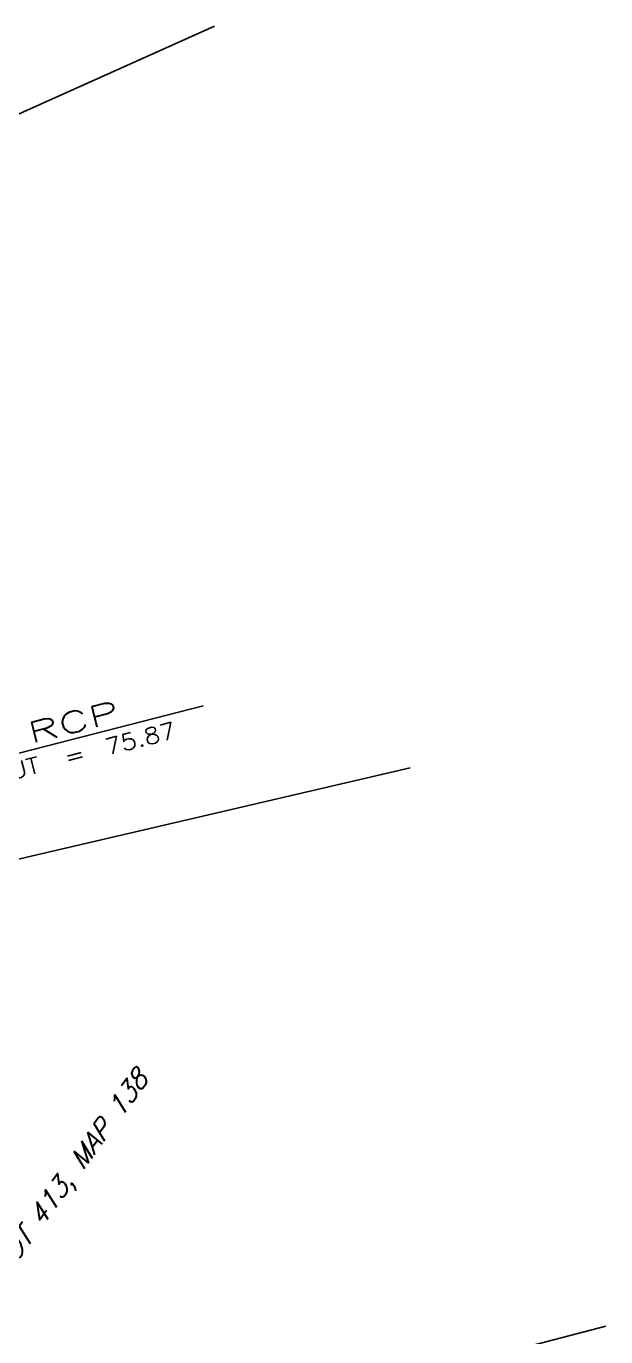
# Model space of a CAD drawing. Header units: feet. Extents: x 1023941 to 1026768, y 90264 to 94497.
# Drawn here: x 1026006 to 1026091.6, y 93122.7 to 93316.4 of the extents above; entities that cross this region are included whole.
import ezdxf

# ---------------------------------------------------------------- set-up
doc = ezdxf.new("R2010")
doc.units = ezdxf.units.FT
doc.header["$MEASUREMENT"] = 0
doc.set_wipeout_variables(frame=1)
for name, color, linetype in [('E1ABL', 4, 'Continuous'), ('E1SIT', 11, 'Continuous'), ('E6ABT-L', 4, 'Continuous'), ('E6SIL', 9, 'Continuous'), ('E6SIT', 9, 'Continuous'), ('E7B-T', 3, 'Continuous'), ('E7SIT', 10, 'Continuous')]:
    doc.layers.add(name, color=color, linetype=linetype)
doc.styles.add('60', font='simplex.shx', dxfattribs={"width": 1.15, "height": 2.4})
doc.styles.add('80', font='simplex.shx', dxfattribs={"width": 1.66, "height": 3.08})
doc.styles.add('80SL', font='simplex.shx', dxfattribs={"oblique": 22, "height": 2.8})

# ---------------------------------------------------------------- blocks, each defined once
blk = doc.blocks.new('ERHWOUT')
at = {"layer": 'E6SIL'}
for p, q in [((0.1174, 0.117), (0.1174, -0.1036)), ((0.1174, 0), (0, 0)), ((0.1174, 0), (1.2174, 0))]:
    blk.add_line(p, q, dxfattribs=at)
at = {"layer": 'E1SIT', "style": '80', "width": 1.66}
blk.add_attdef('STRUC.', (0.1712, 0.0228), '', height=0.077, dxfattribs=at)
at = {"layer": 'E6SIT', "style": '60', "width": 1.15}
blk.add_text('OUT', height=0.06, dxfattribs=at).set_placement((0.399, -0.0892))
at = {"layer": 'E7SIT', "style": '60', "width": 1.15}
for s, p in [('INV.', (0.1712, -0.0892)), ('=', (0.6731, -0.0892))]:
    blk.add_text(s, height=0.06, dxfattribs=at).set_placement(p)
blk.add_attdef('INV.1', (0.8289, -0.0892), '', height=0.06, dxfattribs=at)

msp = doc.modelspace()

# ---------------------------------------------------------------- linework, layer by layer
at = {"layer": 'E1ABL'}
for p, q in [((1025944.36456, 93276.30096), (1026033.78258, 93316.40817)), ((1025968.19678, 93184.76593), (1026062.66542, 93206.77204)), ((1026000.38913, 93100.41849), (1026091.5602, 93124.2545))]:
    msp.add_line(p, q, dxfattribs=at)

# ---------------------------------------------------------------- block references
at = {"layer": 'E6SIL', "xscale": 40.00000000002876, "yscale": 40, "zscale": 40, "rotation": 14.38469107831235}
msp.add_blockref('ERHWOUT', (1025984.94474, 93203.84278), dxfattribs=at).add_auto_attribs({'STRUC.': '12" RCP', 'INV.1': '75.87'})

# ---------------------------------------------------------------- texts
at = {"layer": 'E6ABT-L', "style": '80SL', "oblique": 22}
msp.add_text('LOT 413, MAP 138', height=2.8, rotation=53.9863575, dxfattribs=at).set_placement((1026003.21295, 93131.91744))

# ---------------------------------------------------------------- next in the draw order: wipeouts: each hides what was drawn before it
msp.add_wipeout([(1025970.04483, 93178.3787), (1026005.18603, 93160.87796), (1026007.56527, 93165.65544), (1025972.42407, 93183.15618)]).dxf.layer = 'E7B-T'

doc.saveas('drawing.dxf')
